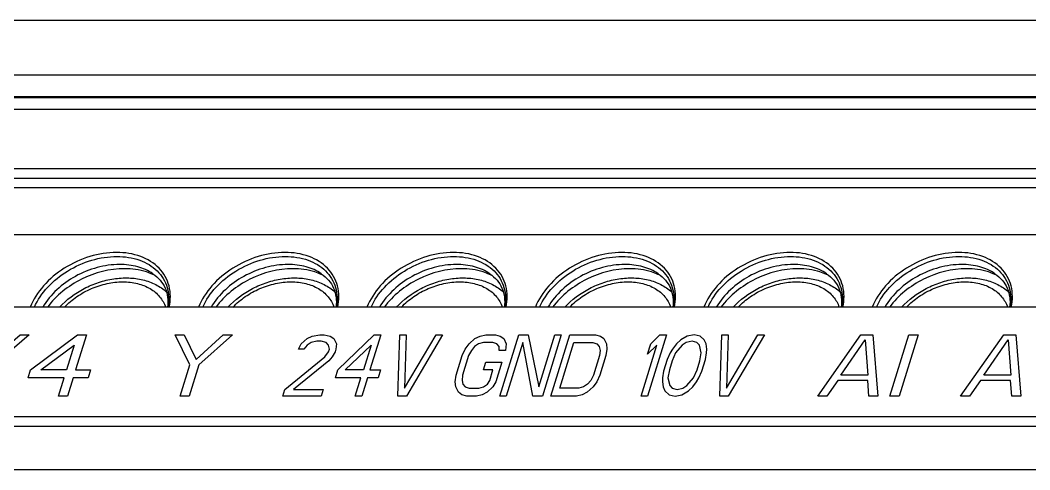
# Model space of a CAD drawing. Header units: millimetres. Extents: x 179 to 1020, y 292 to 886.
# Drawn here: x 805.35 to 818.23, y 604.76 to 610.5 of the extents above; entities that cross this region are included whole.
import ezdxf

# ---------------------------------------------------------------- set-up
doc = ezdxf.new("R2010")
doc.units = ezdxf.units.MM
for name, color, linetype in [('12P_1SOLIDLINE', 7, 'Continuous'), ('PRT0004_2SOLIDLINE', 7, 'Continuous'), ('VF-51-HY-F001SOLIDLINE', 7, 'Continuous'), ('VF-51-P002SOLIDLINE', 7, 'Continuous')]:
    doc.layers.add(name, color=color, linetype=linetype)

msp = doc.modelspace()

# ---------------------------------------------------------------- linework, layer by layer
at = {"layer": '12P_1SOLIDLINE', "linetype": 'Continuous'}
for centre in [(806.754, 606.639), (808.904, 606.639), (811.053, 606.639), (813.202, 606.639), (815.351, 606.639), (817.5, 606.639)]:
    msp.add_arc(centre, 0.676, 62.6297, 65.2047, dxfattribs=at)
for points, knots in [([(806.577, 607.533), (806.462, 607.533), (806.226, 607.495), (805.904, 607.347), (805.638, 607.125), (805.513, 606.934), (805.473, 606.835)], [0, 0, 0, 0, 0.251144, 0.512348, 0.766755, 1, 1, 1, 1]), ([(805.527, 606.835), (805.568, 606.928), (805.691, 607.105), (805.946, 607.31), (806.251, 607.447), (806.472, 607.482), (806.58, 607.482)], [0, 0, 0, 0, 0.234774, 0.489361, 0.749768, 1, 1, 1, 1]), ([(807.248, 606.835), (807.268, 606.923), (807.269, 607.064), (807.202, 607.23), (807.093, 607.375), (806.88, 607.505), (806.681, 607.533), (806.577, 607.533)], [0, 0, 0, 0, 0.241575, 0.357484, 0.474189, 0.721259, 1, 1, 1, 1]), ([(806.58, 607.482), (806.679, 607.482), (806.867, 607.456), (807.069, 607.337), (807.176, 607.203), (807.244, 607.049), (807.248, 606.918), (807.234, 606.835)], [0, 0, 0, 0, 0.279235, 0.527389, 0.64442, 0.760242, 1, 1, 1, 1]), ([(808.726, 607.533), (808.611, 607.533), (808.376, 607.495), (808.053, 607.347), (807.787, 607.125), (807.662, 606.934), (807.622, 606.835)], [0, 0, 0, 0, 0.251144, 0.512348, 0.766755, 1, 1, 1, 1]), ([(807.676, 606.835), (807.717, 606.928), (807.84, 607.105), (808.095, 607.31), (808.4, 607.447), (808.621, 607.482), (808.73, 607.482)], [0, 0, 0, 0, 0.234774, 0.489361, 0.749768, 1, 1, 1, 1]), ([(809.398, 606.835), (809.417, 606.923), (809.418, 607.064), (809.351, 607.23), (809.243, 607.375), (809.029, 607.505), (808.83, 607.533), (808.726, 607.533)], [0, 0, 0, 0, 0.241575, 0.357484, 0.474189, 0.721259, 1, 1, 1, 1]), ([(808.73, 607.482), (808.828, 607.482), (809.016, 607.456), (809.219, 607.337), (809.325, 607.203), (809.393, 607.049), (809.397, 606.918), (809.383, 606.835)], [0, 0, 0, 0, 0.279235, 0.527389, 0.64442, 0.760242, 1, 1, 1, 1]), ([(810.875, 607.533), (810.76, 607.533), (810.525, 607.495), (810.202, 607.347), (809.936, 607.125), (809.811, 606.934), (809.771, 606.835)], [0, 0, 0, 0, 0.251144, 0.512348, 0.766755, 1, 1, 1, 1]), ([(809.825, 606.835), (809.866, 606.928), (809.989, 607.105), (810.244, 607.31), (810.549, 607.447), (810.771, 607.482), (810.879, 607.482)], [0, 0, 0, 0, 0.234774, 0.489361, 0.749768, 1, 1, 1, 1]), ([(811.547, 606.835), (811.566, 606.923), (811.567, 607.064), (811.5, 607.23), (811.392, 607.375), (811.178, 607.505), (810.979, 607.533), (810.875, 607.533)], [0, 0, 0, 0, 0.241575, 0.357484, 0.474189, 0.721259, 1, 1, 1, 1]), ([(810.879, 607.482), (810.977, 607.482), (811.165, 607.456), (811.368, 607.337), (811.474, 607.203), (811.542, 607.049), (811.547, 606.918), (811.532, 606.835)], [0, 0, 0, 0, 0.279235, 0.527389, 0.64442, 0.760242, 1, 1, 1, 1]), ([(813.024, 607.533), (812.909, 607.533), (812.674, 607.495), (812.352, 607.347), (812.085, 607.125), (811.96, 606.934), (811.921, 606.835)], [0, 0, 0, 0, 0.251144, 0.512348, 0.766755, 1, 1, 1, 1]), ([(811.974, 606.835), (812.016, 606.928), (812.138, 607.105), (812.393, 607.31), (812.698, 607.447), (812.92, 607.482), (813.028, 607.482)], [0, 0, 0, 0, 0.234774, 0.489361, 0.749768, 1, 1, 1, 1]), ([(813.696, 606.835), (813.715, 606.923), (813.717, 607.064), (813.65, 607.23), (813.541, 607.375), (813.328, 607.505), (813.128, 607.533), (813.024, 607.533)], [0, 0, 0, 0, 0.241575, 0.357484, 0.474189, 0.721259, 1, 1, 1, 1]), ([(813.028, 607.482), (813.126, 607.482), (813.314, 607.456), (813.517, 607.337), (813.623, 607.203), (813.691, 607.049), (813.696, 606.918), (813.681, 606.835)], [0, 0, 0, 0, 0.279235, 0.527389, 0.64442, 0.760242, 1, 1, 1, 1]), ([(815.173, 607.533), (815.058, 607.533), (814.823, 607.495), (814.501, 607.347), (814.234, 607.125), (814.109, 606.934), (814.07, 606.835)], [0, 0, 0, 0, 0.251144, 0.512348, 0.766755, 1, 1, 1, 1]), ([(814.124, 606.835), (814.165, 606.928), (814.287, 607.105), (814.543, 607.31), (814.847, 607.447), (815.069, 607.482), (815.177, 607.482)], [0, 0, 0, 0, 0.234774, 0.489361, 0.749768, 1, 1, 1, 1]), ([(815.845, 606.835), (815.864, 606.923), (815.866, 607.064), (815.799, 607.23), (815.69, 607.375), (815.477, 607.505), (815.278, 607.533), (815.173, 607.533)], [0, 0, 0, 0, 0.241575, 0.357484, 0.474189, 0.721259, 1, 1, 1, 1]), ([(815.177, 607.482), (815.275, 607.482), (815.463, 607.456), (815.666, 607.337), (815.772, 607.203), (815.841, 607.049), (815.845, 606.918), (815.83, 606.835)], [0, 0, 0, 0, 0.279235, 0.527389, 0.64442, 0.760242, 1, 1, 1, 1]), ([(817.322, 607.533), (817.207, 607.533), (816.972, 607.495), (816.65, 607.347), (816.383, 607.125), (816.259, 606.934), (816.219, 606.835)], [0, 0, 0, 0, 0.251144, 0.512348, 0.766755, 1, 1, 1, 1]), ([(816.273, 606.835), (816.314, 606.928), (816.437, 607.105), (816.692, 607.31), (816.997, 607.447), (817.218, 607.482), (817.326, 607.482)], [0, 0, 0, 0, 0.234774, 0.489361, 0.749768, 1, 1, 1, 1]), ([(817.994, 606.835), (818.013, 606.923), (818.015, 607.064), (817.948, 607.23), (817.839, 607.375), (817.626, 607.505), (817.427, 607.533), (817.322, 607.533)], [0, 0, 0, 0, 0.241575, 0.357484, 0.474189, 0.721259, 1, 1, 1, 1]), ([(817.326, 607.482), (817.424, 607.482), (817.612, 607.456), (817.815, 607.337), (817.921, 607.203), (817.99, 607.049), (817.994, 606.918), (817.979, 606.835)], [0, 0, 0, 0, 0.279235, 0.527389, 0.64442, 0.760242, 1, 1, 1, 1]), ([(806.615, 607.38), (806.519, 607.38), (806.321, 607.351), (805.962, 607.205), (805.731, 607), (805.634, 606.836)], [0, 0, 0, 0, 0.248471, 0.507391, 1, 1, 1, 1]), ([(807.04, 607.262), (806.981, 607.302), (806.842, 607.363), (806.693, 607.38), (806.615, 607.38)], [0, 0, 0, 0, 0.4762, 1, 1, 1, 1]), ([(808.764, 607.38), (808.668, 607.38), (808.471, 607.351), (808.111, 607.205), (807.88, 607), (807.783, 606.836)], [0, 0, 0, 0, 0.248471, 0.507391, 1, 1, 1, 1]), ([(809.189, 607.262), (809.131, 607.302), (808.992, 607.363), (808.842, 607.38), (808.764, 607.38)], [0, 0, 0, 0, 0.4762, 1, 1, 1, 1]), ([(810.913, 607.38), (810.817, 607.38), (810.62, 607.351), (810.26, 607.205), (810.029, 607), (809.932, 606.836)], [0, 0, 0, 0, 0.248471, 0.507391, 1, 1, 1, 1]), ([(811.338, 607.262), (811.28, 607.302), (811.141, 607.363), (810.991, 607.38), (810.913, 607.38)], [0, 0, 0, 0, 0.4762, 1, 1, 1, 1]), ([(813.062, 607.38), (812.966, 607.38), (812.769, 607.351), (812.409, 607.205), (812.178, 607), (812.081, 606.836)], [0, 0, 0, 0, 0.248471, 0.507391, 1, 1, 1, 1]), ([(813.487, 607.262), (813.429, 607.302), (813.29, 607.363), (813.14, 607.38), (813.062, 607.38)], [0, 0, 0, 0, 0.4762, 1, 1, 1, 1]), ([(815.212, 607.38), (815.115, 607.38), (814.918, 607.351), (814.558, 607.205), (814.328, 607), (814.23, 606.836)], [0, 0, 0, 0, 0.248471, 0.507391, 1, 1, 1, 1]), ([(815.637, 607.262), (815.578, 607.302), (815.439, 607.363), (815.289, 607.38), (815.212, 607.38)], [0, 0, 0, 0, 0.4762, 1, 1, 1, 1]), ([(817.361, 607.38), (817.265, 607.38), (817.067, 607.351), (816.707, 607.205), (816.477, 607), (816.38, 606.836)], [0, 0, 0, 0, 0.248471, 0.507391, 1, 1, 1, 1]), ([(817.786, 607.262), (817.727, 607.302), (817.588, 607.363), (817.439, 607.38), (817.361, 607.38)], [0, 0, 0, 0, 0.4762, 1, 1, 1, 1]), ([(806.678, 607.326), (806.49, 607.326), (806.112, 607.227), (805.806, 606.985), (805.693, 606.835)], [0, 0, 0, 0, 0.500612, 1, 1, 1, 1]), ([(807.038, 607.253), (807.012, 607.265), (806.897, 607.31), (806.772, 607.326), (806.678, 607.326)], [0, 0, 0, 0, 0.237379, 1, 1, 1, 1]), ([(807.04, 607.262), (807.074, 607.239), (807.136, 607.185), (807.202, 607.081), (807.234, 606.962), (807.233, 606.879), (807.228, 606.836)], [0, 0, 0, 0, 0.254909, 0.495599, 0.738547, 1, 1, 1, 1]), ([(808.827, 607.326), (808.639, 607.326), (808.261, 607.227), (807.955, 606.985), (807.842, 606.835)], [0, 0, 0, 0, 0.500612, 1, 1, 1, 1]), ([(809.187, 607.253), (809.161, 607.265), (809.046, 607.31), (808.921, 607.326), (808.827, 607.326)], [0, 0, 0, 0, 0.237379, 1, 1, 1, 1]), ([(809.189, 607.262), (809.224, 607.239), (809.285, 607.185), (809.351, 607.081), (809.383, 606.962), (809.382, 606.879), (809.377, 606.836)], [0, 0, 0, 0, 0.254909, 0.495599, 0.738547, 1, 1, 1, 1]), ([(810.977, 607.326), (810.788, 607.326), (810.41, 607.227), (810.104, 606.985), (809.991, 606.835)], [0, 0, 0, 0, 0.500612, 1, 1, 1, 1]), ([(811.336, 607.253), (811.31, 607.265), (811.195, 607.31), (811.07, 607.326), (810.977, 607.326)], [0, 0, 0, 0, 0.237379, 1, 1, 1, 1]), ([(811.338, 607.262), (811.373, 607.239), (811.434, 607.185), (811.5, 607.081), (811.532, 606.962), (811.531, 606.879), (811.526, 606.836)], [0, 0, 0, 0, 0.254909, 0.495599, 0.738547, 1, 1, 1, 1]), ([(813.126, 607.326), (812.937, 607.326), (812.56, 607.227), (812.253, 606.985), (812.14, 606.835)], [0, 0, 0, 0, 0.500612, 1, 1, 1, 1]), ([(813.485, 607.253), (813.459, 607.265), (813.344, 607.31), (813.219, 607.326), (813.126, 607.326)], [0, 0, 0, 0, 0.237379, 1, 1, 1, 1]), ([(813.487, 607.262), (813.522, 607.239), (813.584, 607.185), (813.649, 607.081), (813.682, 606.962), (813.681, 606.879), (813.675, 606.836)], [0, 0, 0, 0, 0.254909, 0.495599, 0.738547, 1, 1, 1, 1]), ([(815.275, 607.326), (815.087, 607.326), (814.709, 607.227), (814.402, 606.985), (814.289, 606.835)], [0, 0, 0, 0, 0.500612, 1, 1, 1, 1]), ([(815.635, 607.253), (815.608, 607.265), (815.493, 607.31), (815.369, 607.326), (815.275, 607.326)], [0, 0, 0, 0, 0.237379, 1, 1, 1, 1]), ([(815.637, 607.262), (815.671, 607.239), (815.733, 607.185), (815.798, 607.081), (815.831, 606.962), (815.83, 606.879), (815.824, 606.836)], [0, 0, 0, 0, 0.254909, 0.495599, 0.738547, 1, 1, 1, 1]), ([(817.424, 607.326), (817.236, 607.326), (816.858, 607.227), (816.551, 606.985), (816.439, 606.835)], [0, 0, 0, 0, 0.500612, 1, 1, 1, 1]), ([(817.784, 607.253), (817.757, 607.265), (817.642, 607.31), (817.518, 607.326), (817.424, 607.326)], [0, 0, 0, 0, 0.237379, 1, 1, 1, 1]), ([(817.786, 607.262), (817.82, 607.239), (817.882, 607.185), (817.947, 607.081), (817.98, 606.962), (817.979, 606.879), (817.973, 606.836)], [0, 0, 0, 0, 0.254909, 0.495599, 0.738547, 1, 1, 1, 1])]:
    msp.add_open_spline(points, degree=3, knots=knots, dxfattribs=at)
at = {"layer": 'PRT0004_2SOLIDLINE', "linetype": 'Continuous'}
for points, knots in [([(805.848, 606.836), (805.938, 606.932), (806.101, 607.053), (806.345, 607.156), (806.537, 607.202), (806.729, 607.214), (806.911, 607.191), (807.077, 607.131), (807.173, 607.066), (807.214, 607.028)], [0, 0, 0, 0, 0.261505, 0.394501, 0.525386, 0.65207, 0.773297, 0.888938, 1, 1, 1, 1]), ([(805.912, 606.835), (805.96, 606.885), (806.068, 606.976), (806.252, 607.078), (806.451, 607.142), (806.589, 607.158), (806.656, 607.158)], [0, 0, 0, 0, 0.2488, 0.503998, 0.757099, 1, 1, 1, 1]), ([(806.656, 607.158), (806.719, 607.158), (806.84, 607.145), (806.98, 607.091), (807.071, 607.027), (807.127, 606.971), (807.172, 606.907), (807.193, 606.86), (807.201, 606.835)], [0, 0, 0, 0, 0.27892, 0.534796, 0.655302, 0.771959, 0.886272, 1, 1, 1, 1]), ([(807.997, 606.836), (808.087, 606.932), (808.25, 607.053), (808.495, 607.156), (808.686, 607.202), (808.878, 607.214), (809.06, 607.191), (809.226, 607.131), (809.322, 607.066), (809.363, 607.028)], [0, 0, 0, 0, 0.261505, 0.394501, 0.525386, 0.65207, 0.773297, 0.888938, 1, 1, 1, 1]), ([(808.061, 606.835), (808.109, 606.885), (808.217, 606.976), (808.401, 607.078), (808.6, 607.142), (808.738, 607.158), (808.805, 607.158)], [0, 0, 0, 0, 0.2488, 0.503998, 0.757099, 1, 1, 1, 1]), ([(808.805, 607.158), (808.868, 607.158), (808.989, 607.145), (809.129, 607.091), (809.22, 607.027), (809.276, 606.971), (809.321, 606.907), (809.342, 606.86), (809.35, 606.835)], [0, 0, 0, 0, 0.27892, 0.534796, 0.655302, 0.771959, 0.886272, 1, 1, 1, 1]), ([(810.146, 606.836), (810.236, 606.932), (810.4, 607.053), (810.644, 607.156), (810.836, 607.202), (811.027, 607.214), (811.21, 607.191), (811.376, 607.131), (811.471, 607.066), (811.513, 607.028)], [0, 0, 0, 0, 0.261505, 0.394501, 0.525386, 0.65207, 0.773297, 0.888938, 1, 1, 1, 1]), ([(810.21, 606.835), (810.258, 606.885), (810.366, 606.976), (810.551, 607.078), (810.75, 607.142), (810.887, 607.158), (810.955, 607.158)], [0, 0, 0, 0, 0.2488, 0.503998, 0.757099, 1, 1, 1, 1]), ([(810.955, 607.158), (811.017, 607.158), (811.138, 607.145), (811.278, 607.091), (811.369, 607.027), (811.425, 606.971), (811.47, 606.907), (811.491, 606.86), (811.499, 606.835)], [0, 0, 0, 0, 0.27892, 0.534796, 0.655302, 0.771959, 0.886272, 1, 1, 1, 1]), ([(812.295, 606.836), (812.385, 606.932), (812.549, 607.053), (812.793, 607.156), (812.985, 607.202), (813.176, 607.214), (813.359, 607.191), (813.525, 607.131), (813.62, 607.066), (813.662, 607.028)], [0, 0, 0, 0, 0.261505, 0.394501, 0.525386, 0.65207, 0.773297, 0.888938, 1, 1, 1, 1]), ([(812.359, 606.835), (812.407, 606.885), (812.515, 606.976), (812.7, 607.078), (812.899, 607.142), (813.036, 607.158), (813.104, 607.158)], [0, 0, 0, 0, 0.2488, 0.503998, 0.757099, 1, 1, 1, 1]), ([(813.104, 607.158), (813.166, 607.158), (813.287, 607.145), (813.427, 607.091), (813.518, 607.027), (813.574, 606.971), (813.619, 606.907), (813.64, 606.86), (813.648, 606.835)], [0, 0, 0, 0, 0.27892, 0.534796, 0.655302, 0.771959, 0.886272, 1, 1, 1, 1]), ([(814.444, 606.836), (814.534, 606.932), (814.698, 607.053), (814.942, 607.156), (815.134, 607.202), (815.325, 607.214), (815.508, 607.191), (815.674, 607.131), (815.77, 607.066), (815.811, 607.028)], [0, 0, 0, 0, 0.261505, 0.394501, 0.525386, 0.65207, 0.773297, 0.888938, 1, 1, 1, 1]), ([(814.509, 606.835), (814.556, 606.885), (814.664, 606.976), (814.849, 607.078), (815.048, 607.142), (815.186, 607.158), (815.253, 607.158)], [0, 0, 0, 0, 0.2488, 0.503998, 0.757099, 1, 1, 1, 1]), ([(815.253, 607.158), (815.316, 607.158), (815.437, 607.145), (815.576, 607.091), (815.667, 607.027), (815.724, 606.971), (815.768, 606.907), (815.789, 606.86), (815.798, 606.835)], [0, 0, 0, 0, 0.27892, 0.534796, 0.655302, 0.771959, 0.886272, 1, 1, 1, 1]), ([(816.593, 606.836), (816.684, 606.932), (816.847, 607.053), (817.091, 607.156), (817.283, 607.202), (817.474, 607.214), (817.657, 607.191), (817.823, 607.131), (817.919, 607.066), (817.96, 607.028)], [0, 0, 0, 0, 0.261505, 0.394501, 0.525386, 0.65207, 0.773297, 0.888938, 1, 1, 1, 1]), ([(816.658, 606.835), (816.705, 606.885), (816.813, 606.976), (816.998, 607.078), (817.197, 607.142), (817.335, 607.158), (817.402, 607.158)], [0, 0, 0, 0, 0.2488, 0.503998, 0.757099, 1, 1, 1, 1]), ([(817.402, 607.158), (817.465, 607.158), (817.586, 607.145), (817.725, 607.091), (817.816, 607.027), (817.873, 606.971), (817.917, 606.907), (817.938, 606.86), (817.947, 606.835)], [0, 0, 0, 0, 0.27892, 0.534796, 0.655302, 0.771959, 0.886272, 1, 1, 1, 1])]:
    msp.add_open_spline(points, degree=3, knots=knots, dxfattribs=at)
at = {"layer": 'VF-51-HY-F001SOLIDLINE', "linetype": 'Continuous'}
for p, q in [((833.473, 609.359), (799.954, 609.359)), ((799.747, 608.604), (823.388, 608.604)), ((799.808, 608.48), (823.449, 608.48)), ((822.841, 606.835), (799.201, 606.835)), ((804.981, 606.167), (805.348, 606.484)), ((805.463, 606.484), (805.018, 606.101)), ((805.348, 606.484), (805.463, 606.484)), ((805.478, 606.034), (806.077, 606.484)), ((806.192, 606.484), (806.053, 606.034)), ((806.077, 606.484), (806.192, 606.484)), ((807.513, 606.101), (807.324, 606.484)), ((807.324, 606.484), (807.439, 606.484)), ((807.439, 606.484), (807.591, 606.167)), ((807.591, 606.167), (807.938, 606.484)), ((808.054, 606.484), (807.628, 606.101)), ((807.938, 606.484), (808.054, 606.484)), ((809.008, 606.434), (809.072, 606.467)), ((809.072, 606.467), (809.172, 606.484)), ((809.172, 606.484), (809.227, 606.484)), ((809.227, 606.484), (809.303, 606.467)), ((809.303, 606.467), (809.347, 606.434)), ((809.4, 606.034), (809.865, 606.484)), ((809.947, 606.484), (809.808, 606.034)), ((809.865, 606.484), (809.947, 606.484)), ((810.167, 605.701), (810.191, 606.484)), ((810.191, 606.484), (810.273, 606.484)), ((810.252, 605.801), (810.653, 606.484)), ((810.273, 606.484), (810.252, 605.801)), ((810.735, 606.484), (810.275, 605.701)), ((810.653, 606.484), (810.735, 606.484)), ((811.15, 606.434), (811.215, 606.467)), ((811.215, 606.467), (811.288, 606.484)), ((811.288, 606.484), (811.41, 606.484)), ((811.41, 606.484), (811.473, 606.467)), ((811.467, 605.701), (811.709, 606.484)), ((811.473, 606.467), (811.517, 606.434)), ((811.709, 606.484), (811.831, 606.484)), ((811.831, 606.484), (811.965, 605.817)), ((811.965, 605.817), (812.171, 606.484)), ((812.252, 606.484), (812.01, 605.701)), ((812.119, 605.701), (812.361, 606.484)), ((812.171, 606.484), (812.252, 606.484)), ((812.361, 606.484), (812.687, 606.484)), ((812.687, 606.484), (812.75, 606.467)), ((812.75, 606.467), (812.794, 606.434)), ((813.593, 606.484), (813.351, 605.701)), ((813.394, 606.367), (813.511, 606.484)), ((813.511, 606.484), (813.593, 606.484)), ((813.86, 606.467), (813.776, 606.417)), ((813.946, 606.484), (813.86, 606.467)), ((814.023, 606.467), (813.946, 606.484)), ((814.075, 606.417), (814.023, 606.467)), ((814.275, 605.701), (814.299, 606.484)), ((814.299, 606.484), (814.381, 606.484)), ((814.36, 605.801), (814.761, 606.484)), ((814.381, 606.484), (814.36, 605.801)), ((814.843, 606.484), (814.383, 605.701)), ((814.761, 606.484), (814.843, 606.484)), ((815.525, 605.701), (816.074, 606.484)), ((816.074, 606.484), (816.228, 606.484)), ((816.228, 606.484), (816.293, 605.701)), ((816.446, 605.701), (816.688, 606.484)), ((816.804, 606.484), (816.562, 605.701)), ((816.688, 606.484), (816.804, 606.484)), ((817.348, 605.701), (817.897, 606.484)), ((817.897, 606.484), (818.051, 606.484)), ((818.051, 606.484), (818.116, 605.701)), ((805.612, 606.034), (806.036, 606.351)), ((806.036, 606.351), (805.938, 606.034)), ((808.898, 606.301), (808.933, 606.367)), ((808.933, 606.367), (809.008, 606.434)), ((809.009, 606.351), (808.966, 606.301)), ((809.06, 606.384), (809.009, 606.351)), ((809.133, 606.401), (809.06, 606.384)), ((809.187, 606.401), (809.133, 606.401)), ((809.25, 606.384), (809.187, 606.401)), ((809.281, 606.351), (809.25, 606.384)), ((809.292, 606.301), (809.281, 606.351)), ((809.347, 606.434), (809.381, 606.367)), ((809.381, 606.367), (809.374, 606.301)), ((809.495, 606.034), (809.824, 606.351)), ((809.824, 606.351), (809.726, 606.034)), ((811.027, 606.301), (811.075, 606.367)), ((811.075, 606.367), (811.15, 606.434)), ((811.146, 606.334), (811.104, 606.284)), ((811.197, 606.367), (811.146, 606.334)), ((811.257, 606.384), (811.197, 606.367)), ((811.379, 606.384), (811.257, 606.384)), ((811.428, 606.367), (811.379, 606.384)), ((811.459, 606.334), (811.428, 606.367)), ((811.457, 606.284), (811.459, 606.334)), ((811.517, 606.434), (811.55, 606.367)), ((811.55, 606.367), (811.538, 606.284)), ((811.759, 606.384), (811.548, 605.701)), ((811.888, 605.701), (811.759, 606.384)), ((812.231, 605.801), (812.411, 606.384)), ((812.411, 606.384), (812.656, 606.384)), ((812.656, 606.384), (812.705, 606.367)), ((812.705, 606.367), (812.736, 606.334)), ((812.736, 606.334), (812.747, 606.284)), ((812.794, 606.434), (812.827, 606.367)), ((812.827, 606.367), (812.834, 606.301)), ((813.269, 605.701), (813.47, 606.351)), ((813.353, 606.234), (813.394, 606.367)), ((813.47, 606.351), (813.353, 606.234)), ((813.72, 606.367), (813.672, 606.301)), ((813.796, 606.351), (813.711, 606.251)), ((813.776, 606.417), (813.72, 606.367)), ((813.847, 606.384), (813.796, 606.351)), ((813.92, 606.401), (813.847, 606.384)), ((813.983, 606.384), (813.92, 606.401)), ((814.014, 606.351), (813.983, 606.384)), ((814.037, 606.251), (814.014, 606.351)), ((814.1, 606.367), (814.075, 606.417)), ((814.107, 606.301), (814.1, 606.367)), ((815.819, 605.967), (816.131, 606.417)), ((816.131, 606.417), (816.164, 605.967)), ((817.642, 605.967), (817.954, 606.417)), ((817.954, 606.417), (817.987, 605.967)), ((808.725, 605.784), (809.234, 606.201)), ((808.966, 606.301), (808.898, 606.301)), ((809.234, 606.201), (809.282, 606.267)), ((809.282, 606.267), (809.292, 606.301)), ((809.329, 606.201), (809.287, 606.151)), ((809.364, 606.267), (809.329, 606.201)), ((809.374, 606.301), (809.364, 606.267)), ((810.911, 605.967), (810.988, 606.217)), ((810.988, 606.217), (811.027, 606.301)), ((811.069, 606.217), (810.992, 605.967)), ((811.104, 606.284), (811.069, 606.217)), ((811.538, 606.284), (811.457, 606.284)), ((812.74, 606.217), (812.663, 605.967)), ((812.747, 606.284), (812.74, 606.217)), ((812.822, 606.217), (812.745, 605.967)), ((812.834, 606.301), (812.822, 606.217)), ((813.643, 606.251), (813.604, 606.167)), ((813.672, 606.301), (813.643, 606.251)), ((813.711, 606.251), (813.667, 606.151)), ((814.02, 606.151), (814.037, 606.251)), ((814.093, 606.167), (814.105, 606.251)), ((814.105, 606.251), (814.107, 606.301)), ((807.389, 605.701), (807.513, 606.101)), ((807.628, 606.101), (807.504, 605.701)), ((809.287, 606.151), (808.834, 605.784)), ((811.257, 606.034), (811.288, 606.134)), ((811.288, 606.134), (811.492, 606.134)), ((811.492, 606.134), (811.415, 605.884)), ((813.604, 606.167), (813.557, 606.017)), ((813.667, 606.151), (813.631, 606.034)), ((813.984, 606.034), (814.02, 606.151)), ((814.047, 606.017), (814.093, 606.167)), ((805.447, 605.934), (805.478, 606.034)), ((805.938, 606.034), (805.612, 606.034)), ((806.053, 606.034), (806.245, 606.034)), ((806.245, 606.034), (806.214, 605.934)), ((809.369, 605.934), (809.4, 606.034)), ((809.726, 606.034), (809.495, 606.034)), ((809.808, 606.034), (809.944, 606.034)), ((809.944, 606.034), (809.913, 605.934)), ((810.898, 605.884), (810.911, 605.967)), ((810.992, 605.967), (810.985, 605.901)), ((811.38, 606.034), (811.257, 606.034)), ((811.338, 605.901), (811.38, 606.034)), ((812.663, 605.967), (812.629, 605.901)), ((812.745, 605.967), (812.705, 605.884)), ((813.557, 606.017), (813.545, 605.934)), ((813.631, 606.034), (813.613, 605.934)), ((813.939, 605.934), (813.984, 606.034)), ((814.007, 605.934), (814.047, 606.017)), ((816.164, 605.967), (815.819, 605.967)), ((817.987, 605.967), (817.642, 605.967)), ((805.907, 605.934), (805.447, 605.934)), ((805.835, 605.701), (805.907, 605.934)), ((806.022, 605.934), (805.95, 605.701)), ((806.214, 605.934), (806.022, 605.934)), ((809.695, 605.934), (809.369, 605.934)), ((809.623, 605.701), (809.695, 605.934)), ((809.777, 605.934), (809.705, 605.701)), ((809.913, 605.934), (809.777, 605.934)), ((810.905, 605.817), (810.898, 605.884)), ((810.939, 605.751), (810.905, 605.817)), ((810.985, 605.901), (810.997, 605.851)), ((810.997, 605.851), (811.027, 605.817)), ((811.027, 605.817), (811.076, 605.801)), ((811.199, 605.801), (811.258, 605.817)), ((811.258, 605.817), (811.309, 605.851)), ((811.38, 605.817), (811.306, 605.751)), ((811.309, 605.851), (811.338, 605.901)), ((811.415, 605.884), (811.38, 605.817)), ((812.535, 605.817), (812.476, 605.801)), ((812.586, 605.851), (812.535, 605.817)), ((812.657, 605.817), (812.582, 605.751)), ((812.629, 605.901), (812.586, 605.851)), ((812.705, 605.884), (812.657, 605.817)), ((813.545, 605.934), (813.543, 605.884)), ((813.543, 605.884), (813.55, 605.817)), ((813.55, 605.817), (813.575, 605.767)), ((813.613, 605.934), (813.637, 605.834)), ((813.637, 605.834), (813.667, 605.801)), ((813.803, 605.801), (813.854, 605.834)), ((813.854, 605.834), (813.939, 605.934)), ((813.874, 605.767), (813.93, 605.817)), ((813.93, 605.817), (813.978, 605.884)), ((813.978, 605.884), (814.007, 605.934)), ((815.779, 605.901), (815.64, 605.701)), ((816.163, 605.901), (815.779, 605.901)), ((816.178, 605.701), (816.163, 605.901)), ((817.602, 605.901), (817.463, 605.701)), ((817.986, 605.901), (817.602, 605.901)), ((818.001, 605.701), (817.986, 605.901)), ((805.95, 605.701), (805.835, 605.701)), ((807.504, 605.701), (807.389, 605.701)), ((808.699, 605.701), (808.725, 605.784)), ((809.188, 605.701), (808.699, 605.701)), ((808.834, 605.784), (809.214, 605.784)), ((809.214, 605.784), (809.188, 605.701)), ((809.705, 605.701), (809.623, 605.701)), ((810.275, 605.701), (810.167, 605.701)), ((810.983, 605.717), (810.939, 605.751)), ((811.046, 605.701), (810.983, 605.717)), ((811.168, 605.701), (811.046, 605.701)), ((811.076, 605.801), (811.199, 605.801)), ((811.241, 605.717), (811.168, 605.701)), ((811.306, 605.751), (811.241, 605.717)), ((811.548, 605.701), (811.467, 605.701)), ((812.01, 605.701), (811.888, 605.701)), ((812.445, 605.701), (812.119, 605.701)), ((812.476, 605.801), (812.231, 605.801)), ((812.518, 605.717), (812.445, 605.701)), ((812.582, 605.751), (812.518, 605.717)), ((813.351, 605.701), (813.269, 605.701)), ((813.575, 605.767), (813.628, 605.717)), ((813.628, 605.717), (813.704, 605.701)), ((813.667, 605.801), (813.73, 605.784)), ((813.704, 605.701), (813.791, 605.717)), ((813.73, 605.784), (813.803, 605.801)), ((813.791, 605.717), (813.874, 605.767)), ((814.383, 605.701), (814.275, 605.701)), ((815.64, 605.701), (815.525, 605.701)), ((816.293, 605.701), (816.178, 605.701)), ((816.562, 605.701), (816.446, 605.701)), ((817.463, 605.701), (817.348, 605.701)), ((818.116, 605.701), (818.001, 605.701)), ((797.393, 605.44), (833.612, 605.44)), ((797.454, 605.315), (833.673, 605.315))]:
    msp.add_line(p, q, dxfattribs=at)
at = {"layer": 'VF-51-P002SOLIDLINE', "linetype": 'Continuous'}
for p, q in [((804.009, 610.497), (836.115, 610.497)), ((833.509, 609.797), (799.99, 609.797)), ((833.519, 609.52), (800, 609.52)), ((800.005, 609.511), (833.523, 609.511)), ((823.509, 608.357), (799.868, 608.357)), ((800.15, 607.762), (823.791, 607.762)), ((797.454, 605.315), (833.673, 605.315)), ((833.561, 604.76), (797.49, 604.76))]:
    msp.add_line(p, q, dxfattribs=at)

doc.saveas('drawing.dxf')
